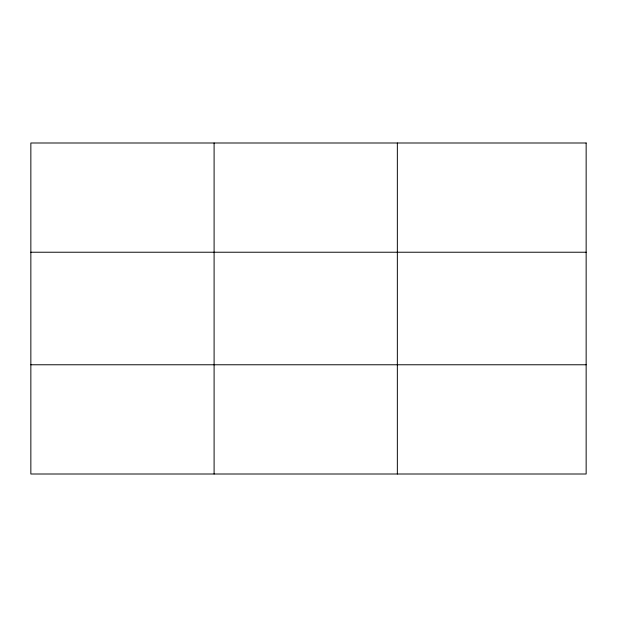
<?xml version="1.0" encoding="UTF-8"?>
<svg xmlns="http://www.w3.org/2000/svg" width="617" height="617" viewBox="0 0 617 617"><rect width="100%" height="100%" fill="white"/><g stroke="black" fill="none" stroke-linecap="round" stroke-linejoin="round"><path stroke-width="0.93" d="M214.099 142.997L214.099 474.003M397.348 142.997L397.348 474.003M30.85 252.23L586.15 252.23M30.85 364.77L586.15 364.77M586.15 142.997L586.15 474.003L30.85 474.003L30.85 142.997L586.15 142.997"/></g></svg>
